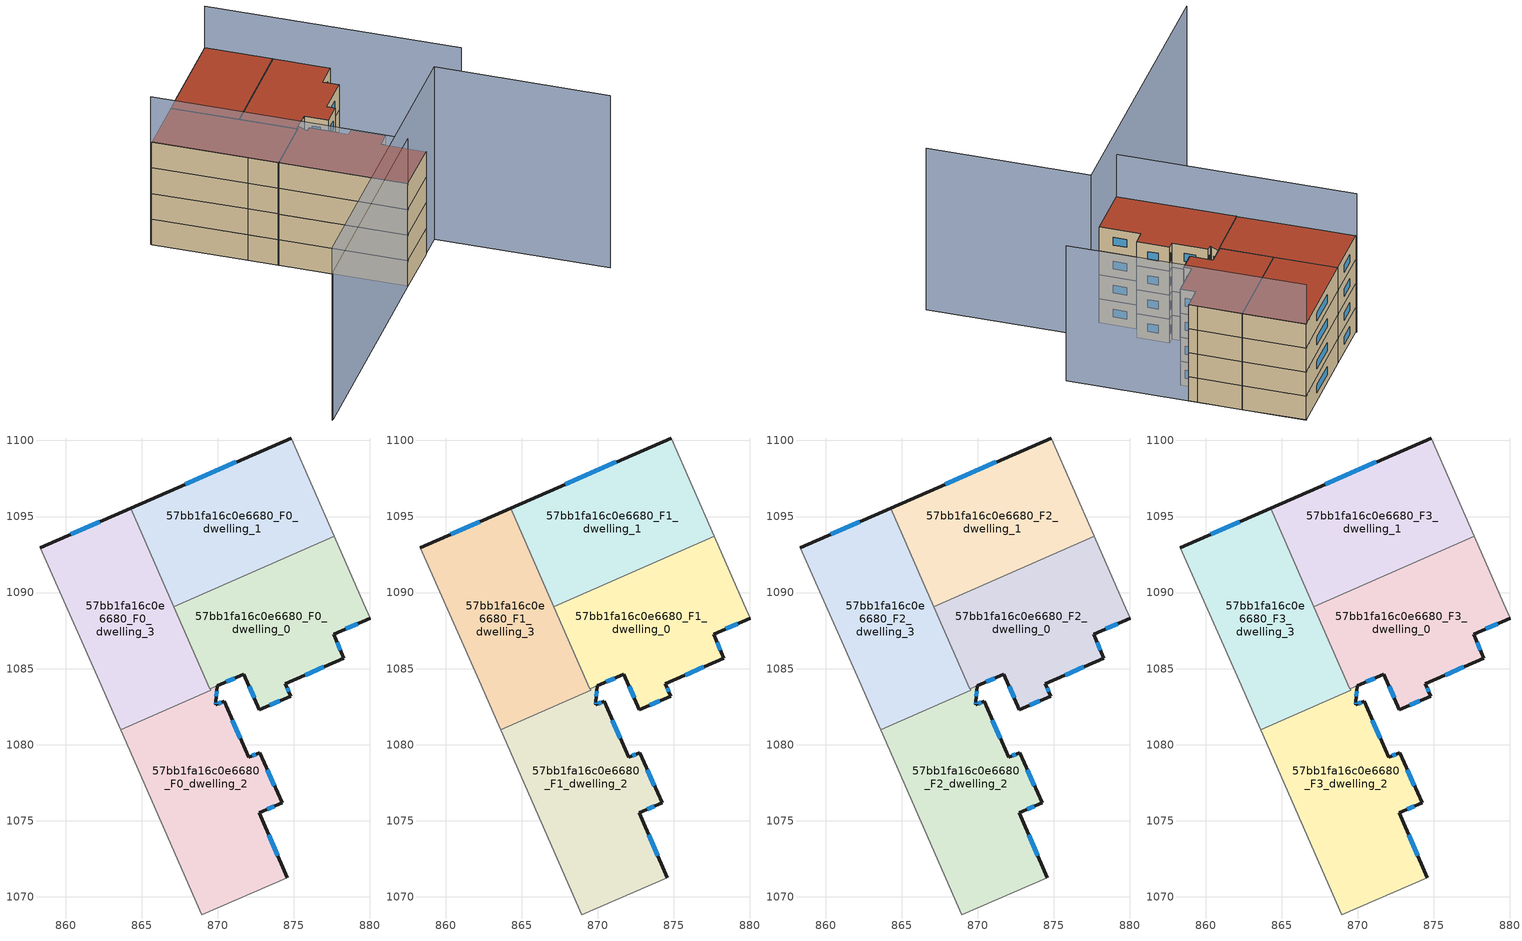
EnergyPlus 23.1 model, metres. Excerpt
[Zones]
57bb1fa16c0e6680_F0_dwelling_0
 floor ground (EU_floor_Construction): 877.65,1093.72 879.6,1089.27 880.01,1088.32 877.61,1087.25 878.29,1085.69 874.43,1084.01 874.78,1083.2 872.73,1082.3 871.71,1084.63 869.95,1083.88 869.49,1083.68 867.11,1089.08 z0
 wall outside (EU_wall_Construction): 869.95,1083.88 871.71,1084.63 872.73,1082.3 874.78,1083.2 874.43,1084.01 878.29,1085.69 877.61,1087.25 880.01,1088.32 z0:3
 wall to 57bb1fa16c0e6680_F0_dwelling_1 (EU_wall_Construction): 877.65,1093.72 867.11,1089.08 z0:3
 wall adiabatic (EU_wall_Construction): 880.01,1088.32 879.6,1089.27 877.65,1093.72 z0:3
 wall to 57bb1fa16c0e6680_F0_dwelling_3 (EU_wall_Construction): 867.11,1089.08 869.49,1083.68 z0:3
 wall to 57bb1fa16c0e6680_F0_dwelling_2 (EU_wall_Construction): 869.49,1083.68 869.95,1083.88 z0:3
 window (EU_Window_Construction): 878.43,1087.61 879.19,1087.95 / 878.06,1086.22 877.84,1086.72 / 875.74,1084.58 876.98,1085.12 / 874.66,1083.47 874.55,1083.73 / 873.43,1082.6 874.08,1082.89 / 872.06,1083.84 872.38,1083.09 / 870.55,1084.13 871.11,1084.37 z1.02:1.98
57bb1fa16c0e6680_F0_dwelling_1
 floor ground (EU_floor_Construction): 874.82,1100.15 877.65,1093.72 867.11,1089.08 864.27,1095.55 z0
 wall outside (EU_wall_Construction): 874.82,1100.15 864.27,1095.55 z0:3
 wall adiabatic (EU_wall_Construction): 877.65,1093.72 874.82,1100.15 z0:3
 wall to 57bb1fa16c0e6680_F0_dwelling_3 (EU_wall_Construction): 864.27,1095.55 867.11,1089.08 z0:3
 window (EU_Window_Construction): 871.23,1098.59 867.86,1097.12 z1.02:1.98
57bb1fa16c0e6680_F0_dwelling_2
 floor ground (EU_floor_Construction): 870.41,1082.87 872.03,1079.17 872.75,1079.49 874.23,1076.19 872.73,1075.51 874.58,1071.26 868.95,1068.82 863.62,1081 869.53,1083.59 869.49,1083.68 869.95,1083.88 869.87,1082.81 869.86,1082.62 z0
 wall outside (EU_wall_Construction): 874.58,1071.26 872.73,1075.51 874.23,1076.19 872.75,1079.49 872.03,1079.17 870.41,1082.87 869.86,1082.62 869.87,1082.81 869.95,1083.88 z0:3
 wall adiabatic (EU_wall_Construction): 863.62,1081 868.95,1068.82 874.58,1071.26 z0:3
 wall to 57bb1fa16c0e6680_F0_dwelling_3 (EU_wall_Construction): 869.49,1083.68 869.53,1083.59 863.62,1081 z0:3
 window (EU_Window_Construction): 869.9,1083.17 869.93,1083.51 / 869.86,1082.69 869.87,1082.75 / 870.22,1082.79 870.05,1082.71 / 871.48,1080.43 870.96,1081.61 / 872.5,1079.38 872.27,1079.27 / 873.73,1077.31 873.25,1078.36 / 873.24,1075.74 873.72,1075.96 / 873.95,1072.71 873.36,1074.07 z1.02:1.98
57bb1fa16c0e6680_F0_dwelling_3
 floor ground (EU_floor_Construction): 864.27,1095.55 869.53,1083.59 863.62,1081 863.6,1081.04 862.35,1083.92 858.31,1092.96 z0
 wall outside (EU_wall_Construction): 864.27,1095.55 858.31,1092.96 z0:3
 wall adiabatic (EU_wall_Construction): 858.31,1092.96 862.35,1083.92 863.6,1081.04 863.62,1081 z0:3
 window (EU_Window_Construction): 862.24,1094.67 860.34,1093.84 z1.02:1.98
57bb1fa16c0e6680_F1_dwelling_0
 floor to 57bb1fa16c0e6680_F0_dwelling_0 (EU_floor_Construction): 877.65,1093.72 879.6,1089.27 880.01,1088.32 877.61,1087.25 878.29,1085.69 874.43,1084.01 874.78,1083.2 872.73,1082.3 871.71,1084.63 869.95,1083.88 869.49,1083.68 867.11,1089.08 z3
 wall outside (EU_wall_Construction): 869.95,1083.88 871.71,1084.63 872.73,1082.3 874.78,1083.2 874.43,1084.01 878.29,1085.69 877.61,1087.25 880.01,1088.32 z3:6
 wall to 57bb1fa16c0e6680_F1_dwelling_1 (EU_wall_Construction): 877.65,1093.72 867.11,1089.08 z3:6
 wall adiabatic (EU_wall_Construction): 880.01,1088.32 879.6,1089.27 877.65,1093.72 z3:6
 wall to 57bb1fa16c0e6680_F1_dwelling_3 (EU_wall_Construction): 867.11,1089.08 869.49,1083.68 z3:6
 wall to 57bb1fa16c0e6680_F1_dwelling_2 (EU_wall_Construction): 869.49,1083.68 869.95,1083.88 z3:6
 window (EU_Window_Construction): 878.43,1087.61 879.19,1087.95 / 878.06,1086.22 877.84,1086.72 / 875.74,1084.58 876.98,1085.12 / 874.66,1083.47 874.55,1083.73 / 873.43,1082.6 874.08,1082.89 / 872.06,1083.84 872.38,1083.09 / 870.55,1084.13 871.11,1084.37 z4.02:4.98
57bb1fa16c0e6680_F1_dwelling_1
 floor to 57bb1fa16c0e6680_F0_dwelling_1 (EU_floor_Construction): 874.82,1100.15 877.65,1093.72 867.11,1089.08 864.27,1095.55 z3
 wall outside (EU_wall_Construction): 874.82,1100.15 864.27,1095.55 z3:6
 wall adiabatic (EU_wall_Construction): 877.65,1093.72 874.82,1100.15 z3:6
 wall to 57bb1fa16c0e6680_F1_dwelling_3 (EU_wall_Construction): 864.27,1095.55 867.11,1089.08 z3:6
 window (EU_Window_Construction): 871.23,1098.59 867.86,1097.12 z4.02:4.98
57bb1fa16c0e6680_F1_dwelling_2
 floor to 57bb1fa16c0e6680_F0_dwelling_2 (EU_floor_Construction): 870.41,1082.87 872.03,1079.17 872.75,1079.49 874.23,1076.19 872.73,1075.51 874.58,1071.26 868.95,1068.82 863.62,1081 869.53,1083.59 869.49,1083.68 869.95,1083.88 869.87,1082.81 869.86,1082.62 z3
 wall outside (EU_wall_Construction): 874.58,1071.26 872.73,1075.51 874.23,1076.19 872.75,1079.49 872.03,1079.17 870.41,1082.87 869.86,1082.62 869.87,1082.81 869.95,1083.88 z3:6
 wall adiabatic (EU_wall_Construction): 863.62,1081 868.95,1068.82 874.58,1071.26 z3:6
 wall to 57bb1fa16c0e6680_F1_dwelling_3 (EU_wall_Construction): 869.49,1083.68 869.53,1083.59 863.62,1081 z3:6
 window (EU_Window_Construction): 869.9,1083.17 869.93,1083.51 / 869.86,1082.69 869.87,1082.75 / 870.22,1082.79 870.05,1082.71 / 871.48,1080.43 870.96,1081.61 / 872.5,1079.38 872.27,1079.27 / 873.73,1077.31 873.25,1078.36 / 873.24,1075.74 873.72,1075.96 / 873.95,1072.71 873.36,1074.07 z4.02:4.98
57bb1fa16c0e6680_F1_dwelling_3
 floor to 57bb1fa16c0e6680_F0_dwelling_3 (EU_floor_Construction): 864.27,1095.55 869.53,1083.59 863.62,1081 863.6,1081.04 862.35,1083.92 858.31,1092.96 z3
 wall outside (EU_wall_Construction): 864.27,1095.55 858.31,1092.96 z3:6
 wall adiabatic (EU_wall_Construction): 858.31,1092.96 862.35,1083.92 863.6,1081.04 863.62,1081 z3:6
 window (EU_Window_Construction): 862.24,1094.67 860.34,1093.84 z4.02:4.98
57bb1fa16c0e6680_F2_dwelling_0
 floor to 57bb1fa16c0e6680_F1_dwelling_0 (EU_floor_Construction): 877.65,1093.72 879.6,1089.27 880.01,1088.32 877.61,1087.25 878.29,1085.69 874.43,1084.01 874.78,1083.2 872.73,1082.3 871.71,1084.63 869.95,1083.88 869.49,1083.68 867.11,1089.08 z6
 wall outside (EU_wall_Construction): 869.95,1083.88 871.71,1084.63 872.73,1082.3 874.78,1083.2 874.43,1084.01 878.29,1085.69 877.61,1087.25 880.01,1088.32 z6:9
 wall to 57bb1fa16c0e6680_F2_dwelling_1 (EU_wall_Construction): 877.65,1093.72 867.11,1089.08 z6:9
 wall adiabatic (EU_wall_Construction): 880.01,1088.32 879.6,1089.27 877.65,1093.72 z6:9
 wall to 57bb1fa16c0e6680_F2_dwelling_3 (EU_wall_Construction): 867.11,1089.08 869.49,1083.68 z6:9
 wall to 57bb1fa16c0e6680_F2_dwelling_2 (EU_wall_Construction): 869.49,1083.68 869.95,1083.88 z6:9
 window (EU_Window_Construction): 878.43,1087.61 879.19,1087.95 / 878.06,1086.22 877.84,1086.72 / 875.74,1084.58 876.98,1085.12 / 874.66,1083.47 874.55,1083.73 / 873.43,1082.6 874.08,1082.89 / 872.06,1083.84 872.38,1083.09 / 870.55,1084.13 871.11,1084.37 z7.02:7.98
57bb1fa16c0e6680_F2_dwelling_1
 floor to 57bb1fa16c0e6680_F1_dwelling_1 (EU_floor_Construction): 874.82,1100.15 877.65,1093.72 867.11,1089.08 864.27,1095.55 z6
 wall outside (EU_wall_Construction): 874.82,1100.15 864.27,1095.55 z6:9
 wall adiabatic (EU_wall_Construction): 877.65,1093.72 874.82,1100.15 z6:9
 wall to 57bb1fa16c0e6680_F2_dwelling_3 (EU_wall_Construction): 864.27,1095.55 867.11,1089.08 z6:9
 window (EU_Window_Construction): 871.23,1098.59 867.86,1097.12 z7.02:7.98
57bb1fa16c0e6680_F2_dwelling_2
 floor to 57bb1fa16c0e6680_F1_dwelling_2 (EU_floor_Construction): 870.41,1082.87 872.03,1079.17 872.75,1079.49 874.23,1076.19 872.73,1075.51 874.58,1071.26 868.95,1068.82 863.62,1081 869.53,1083.59 869.49,1083.68 869.95,1083.88 869.87,1082.81 869.86,1082.62 z6
 wall outside (EU_wall_Construction): 874.58,1071.26 872.73,1075.51 874.23,1076.19 872.75,1079.49 872.03,1079.17 870.41,1082.87 869.86,1082.62 869.87,1082.81 869.95,1083.88 z6:9
 wall adiabatic (EU_wall_Construction): 863.62,1081 868.95,1068.82 874.58,1071.26 z6:9
 wall to 57bb1fa16c0e6680_F2_dwelling_3 (EU_wall_Construction): 869.49,1083.68 869.53,1083.59 863.62,1081 z6:9
 window (EU_Window_Construction): 869.9,1083.17 869.93,1083.51 / 869.86,1082.69 869.87,1082.75 / 870.22,1082.79 870.05,1082.71 / 871.48,1080.43 870.96,1081.61 / 872.5,1079.38 872.27,1079.27 / 873.73,1077.31 873.25,1078.36 / 873.24,1075.74 873.72,1075.96 / 873.95,1072.71 873.36,1074.07 z7.02:7.98
57bb1fa16c0e6680_F2_dwelling_3
 floor to 57bb1fa16c0e6680_F1_dwelling_3 (EU_floor_Construction): 864.27,1095.55 869.53,1083.59 863.62,1081 863.6,1081.04 862.35,1083.92 858.31,1092.96 z6
 wall outside (EU_wall_Construction): 864.27,1095.55 858.31,1092.96 z6:9
 wall adiabatic (EU_wall_Construction): 858.31,1092.96 862.35,1083.92 863.6,1081.04 863.62,1081 z6:9
 window (EU_Window_Construction): 862.24,1094.67 860.34,1093.84 z7.02:7.98
57bb1fa16c0e6680_F3_dwelling_0
 floor to 57bb1fa16c0e6680_F2_dwelling_0 (EU_floor_Construction): 877.65,1093.72 879.6,1089.27 880.01,1088.32 877.61,1087.25 878.29,1085.69 874.43,1084.01 874.78,1083.2 872.73,1082.3 871.71,1084.63 869.95,1083.88 869.49,1083.68 867.11,1089.08 z9
 wall outside (EU_wall_Construction): 869.95,1083.88 871.71,1084.63 872.73,1082.3 874.78,1083.2 874.43,1084.01 878.29,1085.69 877.61,1087.25 880.01,1088.32 z9:12
 wall to 57bb1fa16c0e6680_F3_dwelling_1 (EU_wall_Construction): 877.65,1093.72 867.11,1089.08 z9:12
 wall adiabatic (EU_wall_Construction): 880.01,1088.32 879.6,1089.27 877.65,1093.72 z9:12
 wall to 57bb1fa16c0e6680_F3_dwelling_3 (EU_wall_Construction): 867.11,1089.08 869.49,1083.68 z9:12
 wall to 57bb1fa16c0e6680_F3_dwelling_2 (EU_wall_Construction): 869.49,1083.68 869.95,1083.88 z9:12
 window (EU_Window_Construction): 878.43,1087.61 879.19,1087.95 / 878.06,1086.22 877.84,1086.72 / 875.74,1084.58 876.98,1085.12 / 874.66,1083.47 874.55,1083.73 / 873.43,1082.6 874.08,1082.89 / 872.06,1083.84 872.38,1083.09 / 870.55,1084.13 871.11,1084.37 z10.02:10.98
 roof outside (EU_roof_Construction): 878.29,1085.69 877.61,1087.25 880.01,1088.32 879.6,1089.27 877.65,1093.72 867.11,1089.08 869.49,1083.68 869.95,1083.88 871.71,1084.63 872.73,1082.3 874.78,1083.2 874.43,1084.01 z12
57bb1fa16c0e6680_F3_dwelling_1
 floor to 57bb1fa16c0e6680_F2_dwelling_1 (EU_floor_Construction): 874.82,1100.15 877.65,1093.72 867.11,1089.08 864.27,1095.55 z9
 wall outside (EU_wall_Construction): 874.82,1100.15 864.27,1095.55 z9:12
 wall adiabatic (EU_wall_Construction): 877.65,1093.72 874.82,1100.15 z9:12
 wall to 57bb1fa16c0e6680_F3_dwelling_3 (EU_wall_Construction): 864.27,1095.55 867.11,1089.08 z9:12
 window (EU_Window_Construction): 871.23,1098.59 867.86,1097.12 z10.02:10.98
 roof outside (EU_roof_Construction): 877.65,1093.72 874.82,1100.15 864.27,1095.55 867.11,1089.08 z12
57bb1fa16c0e6680_F3_dwelling_2
 floor to 57bb1fa16c0e6680_F2_dwelling_2 (EU_floor_Construction): 870.41,1082.87 872.03,1079.17 872.75,1079.49 874.23,1076.19 872.73,1075.51 874.58,1071.26 868.95,1068.82 863.62,1081 869.53,1083.59 869.49,1083.68 869.95,1083.88 869.87,1082.81 869.86,1082.62 z9
 wall outside (EU_wall_Construction): 874.58,1071.26 872.73,1075.51 874.23,1076.19 872.75,1079.49 872.03,1079.17 870.41,1082.87 869.86,1082.62 869.87,1082.81 869.95,1083.88 z9:12
 wall adiabatic (EU_wall_Construction): 863.62,1081 868.95,1068.82 874.58,1071.26 z9:12
 wall to 57bb1fa16c0e6680_F3_dwelling_3 (EU_wall_Construction): 869.49,1083.68 869.53,1083.59 863.62,1081 z9:12
 window (EU_Window_Construction): 869.9,1083.17 869.93,1083.51 / 869.86,1082.69 869.87,1082.75 / 870.22,1082.79 870.05,1082.71 / 871.48,1080.43 870.96,1081.61 / 872.5,1079.38 872.27,1079.27 / 873.73,1077.31 873.25,1078.36 / 873.24,1075.74 873.72,1075.96 / 873.95,1072.71 873.36,1074.07 z10.02:10.98
 roof outside (EU_roof_Construction): 874.58,1071.26 872.73,1075.51 874.23,1076.19 872.75,1079.49 872.03,1079.17 870.41,1082.87 869.86,1082.62 869.87,1082.81 869.95,1083.88 869.49,1083.68 869.53,1083.59 863.62,1081 868.95,1068.82 z12
57bb1fa16c0e6680_F3_dwelling_3
 floor to 57bb1fa16c0e6680_F2_dwelling_3 (EU_floor_Construction): 864.27,1095.55 869.53,1083.59 863.62,1081 863.6,1081.04 862.35,1083.92 858.31,1092.96 z9
 wall outside (EU_wall_Construction): 864.27,1095.55 858.31,1092.96 z9:12
 wall adiabatic (EU_wall_Construction): 858.31,1092.96 862.35,1083.92 863.6,1081.04 863.62,1081 z9:12
 window (EU_Window_Construction): 862.24,1094.67 860.34,1093.84 z10.02:10.98
 roof outside (EU_roof_Construction): 869.53,1083.59 864.27,1095.55 858.31,1092.96 862.35,1083.92 863.6,1081.04 863.62,1081 z12
shading: 845.58,1058.68 877.2,1072.44 / 877.2,1072.44 884.43,1055.82 z0:20.2; 858.34,1093.08 868.95,1068.82 / 868.95,1068.82 845.73,1058.66 z0:17.3; 885.4,1075.96 874.82,1100.15 z0:16.9
[Building]
EU S2 Campaign: North Axis=0; Terrain=City; Solar Distribution=FullExterior
[Site:Location]
Vienna: Latitude=48; Longitude=16.5; Time Zone=1; Elevation=183
[SizingPeriod:WeatherFileDays]
AnnualSizingPeriod: Begin Month=1; Begin Day of Month=1; End Month=12; End Day of Month=31; Day of Week for Start Day=Monday; Use Weather File Daylight Saving Period=No; Use Weather File Rain and Snow Indicators=No
[MATERIAL]
EU_InternalMass_Material: Roughness=MediumRough; Thickness=0.1; Conductivity=1; Density=1800; Specific Heat=900; Thermal Absorptance=0.9; Solar Absorptance=0.7; Visible Absorptance=0.7
[MATERIAL:NOMASS] Roughness=MediumRough; Thermal Absorptance=0.9; Solar Absorptance=0.7; Visible Absorptance=0.7
Name | Thermal Resistance
EU_wall_NoMass | 0.942466
EU_roof_NoMass | 0.551687
EU_floor_NoMass | 0.66527
[WINDOWMATERIAL:SIMPLEGLAZINGSYSTEM]
EU_Window_SimpleGlazing: UFactor=2.03367; Solar Heat Gain Coefficient=0.65; Visible Transmittance=0.65
[CONSTRUCTION]
EU_wall_Construction: EU_wall_NoMass
EU_roof_Construction: EU_roof_NoMass
EU_floor_Construction: EU_floor_NoMass
EU_Window_Construction: EU_Window_SimpleGlazing
EU_InternalMass_Construction: EU_InternalMass_Material
[ZONE] Type=1; Multiplier=1; Ceiling Height=autocalculate; Floor Area=autocalculate; Part of Total Floor Area=Yes
Name | Volume
57bb1fa16c0e6680_F0_dwelling_0 | 242.561
57bb1fa16c0e6680_F1_dwelling_0; 57bb1fa16c0e6680_F2_dwelling_0; 57bb1fa16c0e6680_F3_dwelling_0 | 242.562
57bb1fa16c0e6680_F0_dwelling_1; 57bb1fa16c0e6680_F1_dwelling_1; 57bb1fa16c0e6680_F2_dwelling_1; 57bb1fa16c0e6680_F3_dwelling_1 | 243.272
57bb1fa16c0e6680_F0_dwelling_2; 57bb1fa16c0e6680_F1_dwelling_2; 57bb1fa16c0e6680_F2_dwelling_2; 57bb1fa16c0e6680_F3_dwelling_2 | 274.622
57bb1fa16c0e6680_F0_dwelling_3; 57bb1fa16c0e6680_F1_dwelling_3; 57bb1fa16c0e6680_F2_dwelling_3; 57bb1fa16c0e6680_F3_dwelling_3 | 253.472
[INTERNALMASS] Construction=EU_InternalMass_Construction
Name | Zone or ZoneList | Surface Area
57bb1fa16c0e6680_F0_dwelling_0_EU_InternalMass | 57bb1fa16c0e6680_F0_dwelling_0 | 80.8555
57bb1fa16c0e6680_F0_dwelling_1_EU_InternalMass | 57bb1fa16c0e6680_F0_dwelling_1 | 81.0906
57bb1fa16c0e6680_F0_dwelling_2_EU_InternalMass | 57bb1fa16c0e6680_F0_dwelling_2 | 91.5411
57bb1fa16c0e6680_F0_dwelling_3_EU_InternalMass | 57bb1fa16c0e6680_F0_dwelling_3 | 84.4914
57bb1fa16c0e6680_F1_dwelling_0_EU_InternalMass | 57bb1fa16c0e6680_F1_dwelling_0 | 80.8555
57bb1fa16c0e6680_F1_dwelling_1_EU_InternalMass | 57bb1fa16c0e6680_F1_dwelling_1 | 81.0906
57bb1fa16c0e6680_F1_dwelling_2_EU_InternalMass | 57bb1fa16c0e6680_F1_dwelling_2 | 91.5411
57bb1fa16c0e6680_F1_dwelling_3_EU_InternalMass | 57bb1fa16c0e6680_F1_dwelling_3 | 84.4914
57bb1fa16c0e6680_F2_dwelling_0_EU_InternalMass | 57bb1fa16c0e6680_F2_dwelling_0 | 80.8555
57bb1fa16c0e6680_F2_dwelling_1_EU_InternalMass | 57bb1fa16c0e6680_F2_dwelling_1 | 81.0906
57bb1fa16c0e6680_F2_dwelling_2_EU_InternalMass | 57bb1fa16c0e6680_F2_dwelling_2 | 91.5411
57bb1fa16c0e6680_F2_dwelling_3_EU_InternalMass | 57bb1fa16c0e6680_F2_dwelling_3 | 84.4914
57bb1fa16c0e6680_F3_dwelling_0_EU_InternalMass | 57bb1fa16c0e6680_F3_dwelling_0 | 80.8555
57bb1fa16c0e6680_F3_dwelling_1_EU_InternalMass | 57bb1fa16c0e6680_F3_dwelling_1 | 81.0906
57bb1fa16c0e6680_F3_dwelling_2_EU_InternalMass | 57bb1fa16c0e6680_F3_dwelling_2 | 91.5411
57bb1fa16c0e6680_F3_dwelling_3_EU_InternalMass | 57bb1fa16c0e6680_F3_dwelling_3 | 84.4914
[OTHEREQUIPMENT] Fuel Type=Electricity; Design Level Calculation Method=Watts/Area; Power per Zone Floor Area=1; Fraction Latent=0; Fraction Radiant=0; Fraction Lost=0; Carbon Dioxide Generation Rate=0; EndUse Subcategory=EU_Step8_InternalGains
Name | Zone or ZoneList or Space or SpaceList | Schedule
EU_Step8_InternalGain_57bb1fa16c0e6680_F0_dwelling_0_f000 | 57bb1fa16c0e6680_F0_dwelling_0 | EU_Step8_GainSchedule_57bb1fa16c0e6680_F0_dwelling_0_f000
EU_Step8_InternalGain_57bb1fa16c0e6680_F0_dwelling_1_f000 | 57bb1fa16c0e6680_F0_dwelling_1 | EU_Step8_GainSchedule_57bb1fa16c0e6680_F0_dwelling_1_f000
EU_Step8_InternalGain_57bb1fa16c0e6680_F0_dwelling_2_f000 | 57bb1fa16c0e6680_F0_dwelling_2 | EU_Step8_GainSchedule_57bb1fa16c0e6680_F0_dwelling_2_f000
EU_Step8_InternalGain_57bb1fa16c0e6680_F0_dwelling_3_f000 | 57bb1fa16c0e6680_F0_dwelling_3 | EU_Step8_GainSchedule_57bb1fa16c0e6680_F0_dwelling_3_f000
EU_Step8_InternalGain_57bb1fa16c0e6680_F1_dwelling_0_f000 | 57bb1fa16c0e6680_F1_dwelling_0 | EU_Step8_GainSchedule_57bb1fa16c0e6680_F1_dwelling_0_f000
EU_Step8_InternalGain_57bb1fa16c0e6680_F1_dwelling_1_f000 | 57bb1fa16c0e6680_F1_dwelling_1 | EU_Step8_GainSchedule_57bb1fa16c0e6680_F1_dwelling_1_f000
EU_Step8_InternalGain_57bb1fa16c0e6680_F1_dwelling_2_f000 | 57bb1fa16c0e6680_F1_dwelling_2 | EU_Step8_GainSchedule_57bb1fa16c0e6680_F1_dwelling_2_f000
EU_Step8_InternalGain_57bb1fa16c0e6680_F1_dwelling_3_f000 | 57bb1fa16c0e6680_F1_dwelling_3 | EU_Step8_GainSchedule_57bb1fa16c0e6680_F1_dwelling_3_f000
EU_Step8_InternalGain_57bb1fa16c0e6680_F2_dwelling_0_f000 | 57bb1fa16c0e6680_F2_dwelling_0 | EU_Step8_GainSchedule_57bb1fa16c0e6680_F2_dwelling_0_f000
EU_Step8_InternalGain_57bb1fa16c0e6680_F2_dwelling_1_f000 | 57bb1fa16c0e6680_F2_dwelling_1 | EU_Step8_GainSchedule_57bb1fa16c0e6680_F2_dwelling_1_f000
EU_Step8_InternalGain_57bb1fa16c0e6680_F2_dwelling_2_f000 | 57bb1fa16c0e6680_F2_dwelling_2 | EU_Step8_GainSchedule_57bb1fa16c0e6680_F2_dwelling_2_f000
EU_Step8_InternalGain_57bb1fa16c0e6680_F2_dwelling_3_f000 | 57bb1fa16c0e6680_F2_dwelling_3 | EU_Step8_GainSchedule_57bb1fa16c0e6680_F2_dwelling_3_f000
EU_Step8_InternalGain_57bb1fa16c0e6680_F3_dwelling_0_f000 | 57bb1fa16c0e6680_F3_dwelling_0 | EU_Step8_GainSchedule_57bb1fa16c0e6680_F3_dwelling_0_f000
EU_Step8_InternalGain_57bb1fa16c0e6680_F3_dwelling_1_f000 | 57bb1fa16c0e6680_F3_dwelling_1 | EU_Step8_GainSchedule_57bb1fa16c0e6680_F3_dwelling_1_f000
EU_Step8_InternalGain_57bb1fa16c0e6680_F3_dwelling_2_f000 | 57bb1fa16c0e6680_F3_dwelling_2 | EU_Step8_GainSchedule_57bb1fa16c0e6680_F3_dwelling_2_f000
EU_Step8_InternalGain_57bb1fa16c0e6680_F3_dwelling_3_f000 | 57bb1fa16c0e6680_F3_dwelling_3 | EU_Step8_GainSchedule_57bb1fa16c0e6680_F3_dwelling_3_f000
[ZONEVENTILATION:DESIGNFLOWRATE] Schedule=EU_AlwaysOn; Design Flow Rate Calculation Method=AirChanges/Hour; Air Changes per Hour=0.530523; Ventilation Type=Natural; Fan Pressure Rise=0; Fan Total Efficiency=1; Constant Term Coefficient=1; Temperature Term Coefficient=0; Velocity Term Coefficient=0; Velocity Squared Term Coefficient=0; Minimum Indoor Temperature=-100; Maximum Indoor Temperature=100; Delta Temperature=-100; Minimum Outdoor Temperature=-100; Maximum Outdoor Temperature=100; Maximum Wind Speed=40
Name | Zone or ZoneList or Space or SpaceList
EU_ConstantAir_57bb1fa16c0e6680_F0_dwelling_0 | 57bb1fa16c0e6680_F0_dwelling_0
EU_ConstantAir_57bb1fa16c0e6680_F0_dwelling_1 | 57bb1fa16c0e6680_F0_dwelling_1
EU_ConstantAir_57bb1fa16c0e6680_F0_dwelling_2 | 57bb1fa16c0e6680_F0_dwelling_2
EU_ConstantAir_57bb1fa16c0e6680_F0_dwelling_3 | 57bb1fa16c0e6680_F0_dwelling_3
EU_ConstantAir_57bb1fa16c0e6680_F1_dwelling_0 | 57bb1fa16c0e6680_F1_dwelling_0
EU_ConstantAir_57bb1fa16c0e6680_F1_dwelling_1 | 57bb1fa16c0e6680_F1_dwelling_1
EU_ConstantAir_57bb1fa16c0e6680_F1_dwelling_2 | 57bb1fa16c0e6680_F1_dwelling_2
EU_ConstantAir_57bb1fa16c0e6680_F1_dwelling_3 | 57bb1fa16c0e6680_F1_dwelling_3
EU_ConstantAir_57bb1fa16c0e6680_F2_dwelling_0 | 57bb1fa16c0e6680_F2_dwelling_0
EU_ConstantAir_57bb1fa16c0e6680_F2_dwelling_1 | 57bb1fa16c0e6680_F2_dwelling_1
EU_ConstantAir_57bb1fa16c0e6680_F2_dwelling_2 | 57bb1fa16c0e6680_F2_dwelling_2
EU_ConstantAir_57bb1fa16c0e6680_F2_dwelling_3 | 57bb1fa16c0e6680_F2_dwelling_3
EU_ConstantAir_57bb1fa16c0e6680_F3_dwelling_0 | 57bb1fa16c0e6680_F3_dwelling_0
EU_ConstantAir_57bb1fa16c0e6680_F3_dwelling_1 | 57bb1fa16c0e6680_F3_dwelling_1
EU_ConstantAir_57bb1fa16c0e6680_F3_dwelling_2 | 57bb1fa16c0e6680_F3_dwelling_2
EU_ConstantAir_57bb1fa16c0e6680_F3_dwelling_3 | 57bb1fa16c0e6680_F3_dwelling_3
[HVACTEMPLATE:THERMOSTAT] Constant Heating Setpoint=20; Constant Cooling Setpoint=50
EU_HeatOnly_57bb1fa16c0e6680_F0_dwelling_0; EU_HeatOnly_57bb1fa16c0e6680_F0_dwelling_1; EU_HeatOnly_57bb1fa16c0e6680_F0_dwelling_2; EU_HeatOnly_57bb1fa16c0e6680_F0_dwelling_3; EU_HeatOnly_57bb1fa16c0e6680_F1_dwelling_0; EU_HeatOnly_57bb1fa16c0e6680_F1_dwelling_1; EU_HeatOnly_57bb1fa16c0e6680_F1_dwelling_2; EU_HeatOnly_57bb1fa16c0e6680_F1_dwelling_3; EU_HeatOnly_57bb1fa16c0e6680_F2_dwelling_0; EU_HeatOnly_57bb1fa16c0e6680_F2_dwelling_1; EU_HeatOnly_57bb1fa16c0e6680_F2_dwelling_2; EU_HeatOnly_57bb1fa16c0e6680_F2_dwelling_3; EU_HeatOnly_57bb1fa16c0e6680_F3_dwelling_0; EU_HeatOnly_57bb1fa16c0e6680_F3_dwelling_1; EU_HeatOnly_57bb1fa16c0e6680_F3_dwelling_2; EU_HeatOnly_57bb1fa16c0e6680_F3_dwelling_3
[HVACTEMPLATE:ZONE:IDEALLOADSAIRSYSTEM] System Availability Schedule=EU_AlwaysOn; Maximum Heating Supply Air Temperature=50; Minimum Cooling Supply Air Temperature=13; Maximum Heating Supply Air Humidity Ratio=0.0156; Minimum Cooling Supply Air Humidity Ratio=0.0077; Heating Limit=NoLimit; Cooling Limit=NoLimit; Heating Availability Schedule=EU_AlwaysOn; Cooling Availability Schedule=EU_CoolingOff; Dehumidification Control Type=ConstantSensibleHeatRatio; Cooling Sensible Heat Ratio=0.7; Dehumidification Setpoint=60; Humidification Control Type=None; Humidification Setpoint=30; Outdoor Air Method=None; Outdoor Air Flow Rate per Person=0.00944; Outdoor Air Flow Rate per Zone Floor Area=0; Outdoor Air Flow Rate per Zone=0; Demand Controlled Ventilation Type=None; Outdoor Air Economizer Type=NoEconomizer; Heat Recovery Type=None; Sensible Heat Recovery Effectiveness=0.7; Latent Heat Recovery Effectiveness=0.65
Name | Template Thermostat
57bb1fa16c0e6680_F0_dwelling_0 | EU_HeatOnly_57bb1fa16c0e6680_F0_dwelling_0
57bb1fa16c0e6680_F0_dwelling_1 | EU_HeatOnly_57bb1fa16c0e6680_F0_dwelling_1
57bb1fa16c0e6680_F0_dwelling_2 | EU_HeatOnly_57bb1fa16c0e6680_F0_dwelling_2
57bb1fa16c0e6680_F0_dwelling_3 | EU_HeatOnly_57bb1fa16c0e6680_F0_dwelling_3
57bb1fa16c0e6680_F1_dwelling_0 | EU_HeatOnly_57bb1fa16c0e6680_F1_dwelling_0
57bb1fa16c0e6680_F1_dwelling_1 | EU_HeatOnly_57bb1fa16c0e6680_F1_dwelling_1
57bb1fa16c0e6680_F1_dwelling_2 | EU_HeatOnly_57bb1fa16c0e6680_F1_dwelling_2
57bb1fa16c0e6680_F1_dwelling_3 | EU_HeatOnly_57bb1fa16c0e6680_F1_dwelling_3
57bb1fa16c0e6680_F2_dwelling_0 | EU_HeatOnly_57bb1fa16c0e6680_F2_dwelling_0
57bb1fa16c0e6680_F2_dwelling_1 | EU_HeatOnly_57bb1fa16c0e6680_F2_dwelling_1
57bb1fa16c0e6680_F2_dwelling_2 | EU_HeatOnly_57bb1fa16c0e6680_F2_dwelling_2
57bb1fa16c0e6680_F2_dwelling_3 | EU_HeatOnly_57bb1fa16c0e6680_F2_dwelling_3
57bb1fa16c0e6680_F3_dwelling_0 | EU_HeatOnly_57bb1fa16c0e6680_F3_dwelling_0
57bb1fa16c0e6680_F3_dwelling_1 | EU_HeatOnly_57bb1fa16c0e6680_F3_dwelling_1
57bb1fa16c0e6680_F3_dwelling_2 | EU_HeatOnly_57bb1fa16c0e6680_F3_dwelling_2
57bb1fa16c0e6680_F3_dwelling_3 | EU_HeatOnly_57bb1fa16c0e6680_F3_dwelling_3
[SIZING:ZONE] Zone Cooling Design Supply Air Temperature Input Method=SupplyAirTemperature; Zone Cooling Design Supply Air Temperature=13; Zone Heating Design Supply Air Temperature Input Method=SupplyAirTemperature; Zone Heating Design Supply Air Temperature=50; Zone Cooling Design Supply Air Humidity Ratio=0.008; Zone Heating Design Supply Air Humidity Ratio=0.008; Cooling Design Air Flow Method=DesignDay; Cooling Design Air Flow Rate=0; Cooling Minimum Air Flow per Zone Floor Area=0.000762; Cooling Minimum Air Flow=0; Cooling Minimum Air Flow Fraction=0.2; Heating Design Air Flow Method=DesignDay; Heating Design Air Flow Rate=0; Heating Maximum Air Flow per Zone Floor Area=0.002032; Heating Maximum Air Flow=0.141576; Heating Maximum Air Flow Fraction=0.3; Account for Dedicated Outdoor Air System=No; Dedicated Outdoor Air System Control Strategy=NeutralSupplyAir; Dedicated Outdoor Air Low Setpoint Temperature for Design=autosize; Dedicated Outdoor Air High Setpoint Temperature for Design=autosize; Zone Load Sizing Method=Sensible Load Only No Latent Load; Zone Latent Cooling Design Supply Air Humidity Ratio Input Method=HumidityRatioDifference; Zone Cooling Design Supply Air Humidity Ratio Difference=0.005; Zone Latent Heating Design Supply Air Humidity Ratio Input Method=HumidityRatioDifference; Zone Humidification Design Supply Air Humidity Ratio Difference=0.005
57bb1fa16c0e6680_F0_dwelling_0; 57bb1fa16c0e6680_F0_dwelling_1; 57bb1fa16c0e6680_F0_dwelling_2; 57bb1fa16c0e6680_F0_dwelling_3; 57bb1fa16c0e6680_F1_dwelling_0; 57bb1fa16c0e6680_F1_dwelling_1; 57bb1fa16c0e6680_F1_dwelling_2; 57bb1fa16c0e6680_F1_dwelling_3; 57bb1fa16c0e6680_F2_dwelling_0; 57bb1fa16c0e6680_F2_dwelling_1; 57bb1fa16c0e6680_F2_dwelling_2; 57bb1fa16c0e6680_F2_dwelling_3; 57bb1fa16c0e6680_F3_dwelling_0; 57bb1fa16c0e6680_F3_dwelling_1; 57bb1fa16c0e6680_F3_dwelling_2; 57bb1fa16c0e6680_F3_dwelling_3
[SCHEDULE:CONSTANT]
Name | Hourly Value
EU_AlwaysOn | 1
EU_CoolingOff | 0
[SCHEDULE:FILE] Column Number=1; Rows to Skip at Top=0; Number of Hours of Data=8760; Column Separator=Comma; Interpolate to Timestep=No; Minutes per Item=60; Adjust Schedule for Daylight Savings=Yes
Name | File
EU_Step8_GainSchedule_57bb1fa16c0e6680_F0_dwelling_0_f000 | ../../schedules/57bb1fa16c0e6680/57bb1fa16c0e6680_F0_dwelling_0_f000_gain.csv
EU_Step8_GainSchedule_57bb1fa16c0e6680_F0_dwelling_1_f000 | ../../schedules/57bb1fa16c0e6680/57bb1fa16c0e6680_F0_dwelling_1_f000_gain.csv
EU_Step8_GainSchedule_57bb1fa16c0e6680_F0_dwelling_2_f000 | ../../schedules/57bb1fa16c0e6680/57bb1fa16c0e6680_F0_dwelling_2_f000_gain.csv
EU_Step8_GainSchedule_57bb1fa16c0e6680_F0_dwelling_3_f000 | ../../schedules/57bb1fa16c0e6680/57bb1fa16c0e6680_F0_dwelling_3_f000_gain.csv
EU_Step8_GainSchedule_57bb1fa16c0e6680_F1_dwelling_0_f000 | ../../schedules/57bb1fa16c0e6680/57bb1fa16c0e6680_F1_dwelling_0_f000_gain.csv
EU_Step8_GainSchedule_57bb1fa16c0e6680_F1_dwelling_1_f000 | ../../schedules/57bb1fa16c0e6680/57bb1fa16c0e6680_F1_dwelling_1_f000_gain.csv
EU_Step8_GainSchedule_57bb1fa16c0e6680_F1_dwelling_2_f000 | ../../schedules/57bb1fa16c0e6680/57bb1fa16c0e6680_F1_dwelling_2_f000_gain.csv
EU_Step8_GainSchedule_57bb1fa16c0e6680_F1_dwelling_3_f000 | ../../schedules/57bb1fa16c0e6680/57bb1fa16c0e6680_F1_dwelling_3_f000_gain.csv
EU_Step8_GainSchedule_57bb1fa16c0e6680_F2_dwelling_0_f000 | ../../schedules/57bb1fa16c0e6680/57bb1fa16c0e6680_F2_dwelling_0_f000_gain.csv
EU_Step8_GainSchedule_57bb1fa16c0e6680_F2_dwelling_1_f000 | ../../schedules/57bb1fa16c0e6680/57bb1fa16c0e6680_F2_dwelling_1_f000_gain.csv
EU_Step8_GainSchedule_57bb1fa16c0e6680_F2_dwelling_2_f000 | ../../schedules/57bb1fa16c0e6680/57bb1fa16c0e6680_F2_dwelling_2_f000_gain.csv
EU_Step8_GainSchedule_57bb1fa16c0e6680_F2_dwelling_3_f000 | ../../schedules/57bb1fa16c0e6680/57bb1fa16c0e6680_F2_dwelling_3_f000_gain.csv
EU_Step8_GainSchedule_57bb1fa16c0e6680_F3_dwelling_0_f000 | ../../schedules/57bb1fa16c0e6680/57bb1fa16c0e6680_F3_dwelling_0_f000_gain.csv
EU_Step8_GainSchedule_57bb1fa16c0e6680_F3_dwelling_1_f000 | ../../schedules/57bb1fa16c0e6680/57bb1fa16c0e6680_F3_dwelling_1_f000_gain.csv
EU_Step8_GainSchedule_57bb1fa16c0e6680_F3_dwelling_2_f000 | ../../schedules/57bb1fa16c0e6680/57bb1fa16c0e6680_F3_dwelling_2_f000_gain.csv
EU_Step8_GainSchedule_57bb1fa16c0e6680_F3_dwelling_3_f000 | ../../schedules/57bb1fa16c0e6680/57bb1fa16c0e6680_F3_dwelling_3_f000_gain.csv
